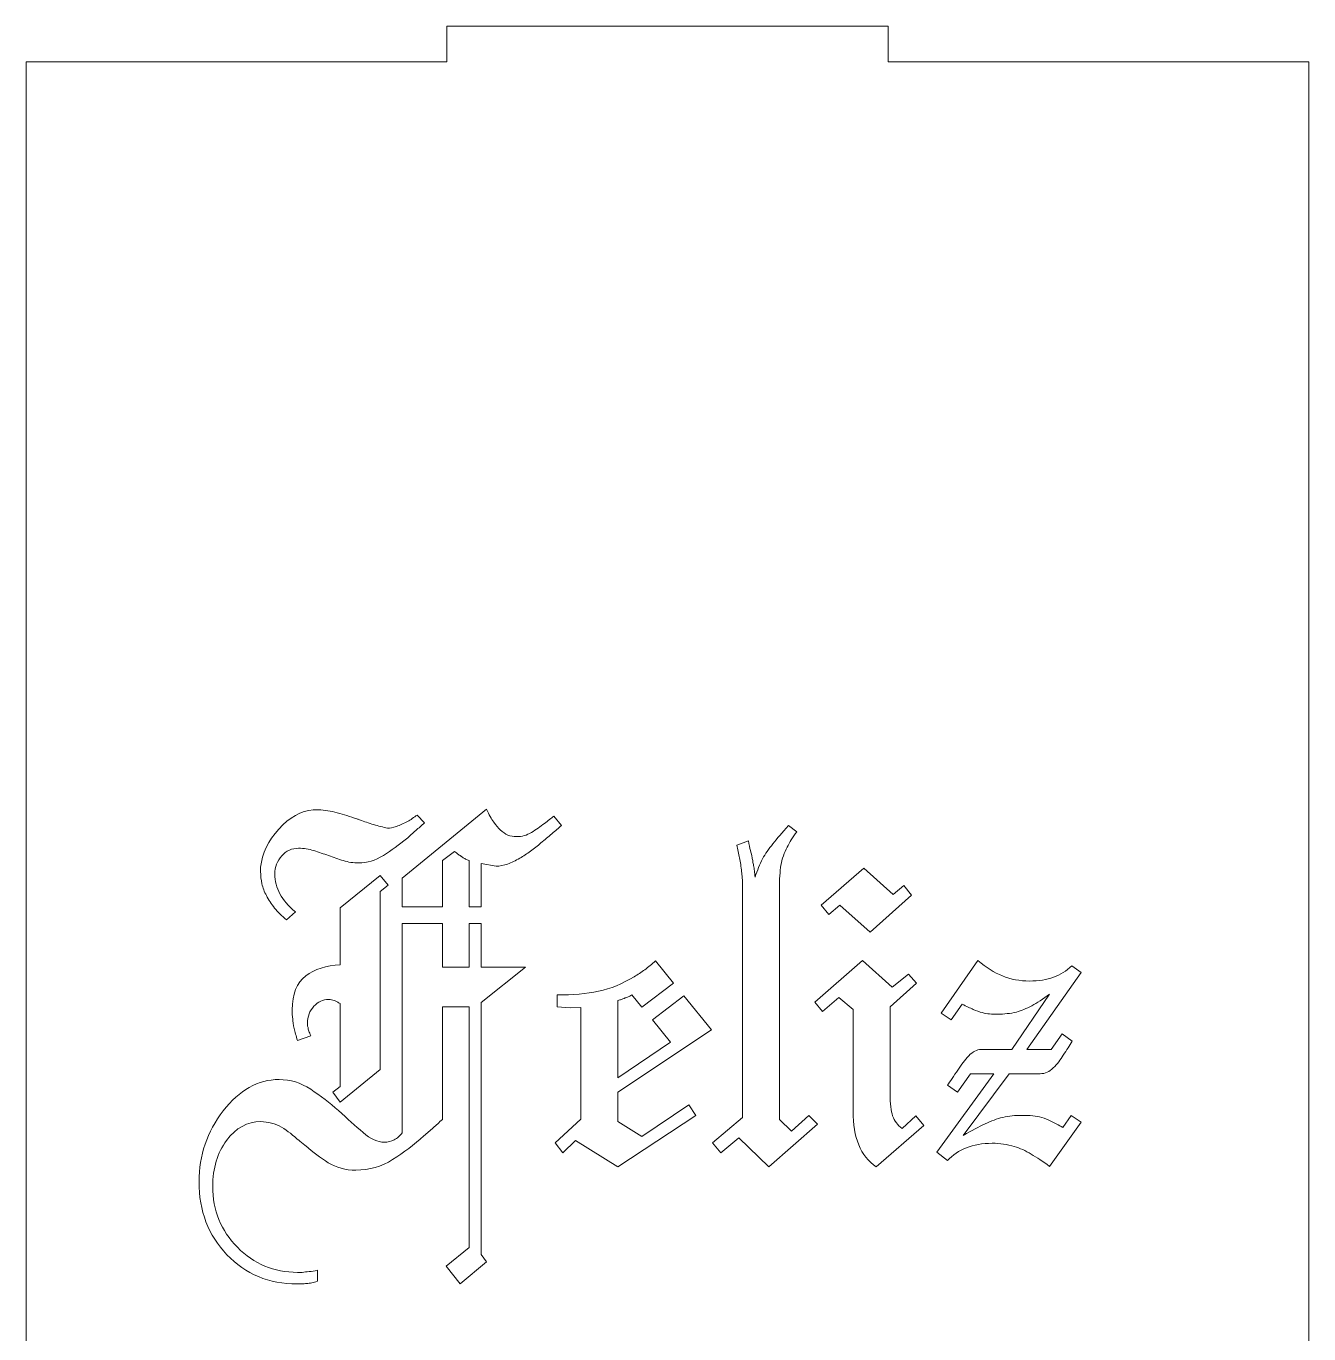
# Model space of a CAD drawing. Header units: millimetres. Extents: x -1983 to 1983, y -412 to 412.
# Drawn here: x 1757.1 to 1865.1, y 93.6 to 203.6 of the extents above; entities that cross this region are included whole.
import ezdxf

# ---------------------------------------------------------------- set-up
doc = ezdxf.new("R2010")
doc.units = ezdxf.units.MM
doc.header["$MEASUREMENT"] = 0
doc.layers.add('Camada 1', color=7, linetype='Continuous')

msp = doc.modelspace()

# ---------------------------------------------------------------- linework, layer by layer
at = {"layer": 'Camada 1', "color": 250, "lineweight": 9}
for points, knots in [([(1757.1238, 200.589), (1757.1238, 200.589), (1757.1238, -13.4106), (1757.1238, -13.4106), (1757.1238, -13.4106), (1757.1238, -13.4106), (1792.5166, -13.4106), (1792.5166, -13.4106), (1792.5166, -13.4106), (1792.5166, -13.4106), (1792.5166, -16.4106), (1792.5166, -16.4106), (1792.5166, -16.4106), (1792.5166, -16.4106), (1829.6594, -16.4106), (1829.6594, -16.4106), (1829.6594, -16.4106), (1829.6594, -16.4106), (1829.6594, -13.4106), (1829.6594, -13.4106), (1829.6594, -13.4106), (1829.6594, -13.4106), (1865.0522, -13.4106), (1865.0522, -13.4106), (1865.0522, -13.4106), (1865.0522, -13.4106), (1865.0522, 200.589), (1865.0522, 200.589), (1865.0522, 200.589), (1865.0522, 200.589), (1829.6594, 200.589), (1829.6594, 200.589), (1829.6594, 200.589), (1829.6594, 200.589), (1829.6594, 203.589), (1829.6594, 203.589), (1829.6594, 203.589), (1829.6594, 203.589), (1792.5166, 203.589), (1792.5166, 203.589), (1792.5166, 203.589), (1792.5166, 203.589), (1792.5166, 200.589), (1792.5166, 200.589), (1792.5166, 200.589), (1792.5166, 200.589), (1757.1238, 200.589), (1757.1238, 200.589)], [0, 0, 0, 0, 0.07692308, 0.07692308, 0.07692308, 0.07692308, 0.15384615, 0.15384615, 0.15384615, 0.15384615, 0.23076923, 0.23076923, 0.23076923, 0.23076923, 0.30769231, 0.30769231, 0.30769231, 0.30769231, 0.38461538, 0.38461538, 0.38461538, 0.38461538, 0.46153846, 0.46153846, 0.46153846, 0.46153846, 0.53846154, 0.53846154, 0.53846154, 0.53846154, 0.61538462, 0.61538462, 0.61538462, 0.61538462, 0.69230769, 0.69230769, 0.69230769, 0.69230769, 0.76923077, 0.76923077, 0.76923077, 0.76923077, 0.84615385, 0.84615385, 0.84615385, 0.84615385, 1, 1, 1, 1]), ([(1779.0256, 128.41), (1778.6415, 128.7349), (1778.3092, 129.0674), (1778.0284, 129.4072), (1778.0284, 129.4072), (1777.7478, 129.7467), (1777.5188, 130.094), (1777.3416, 130.4485), (1777.3416, 130.4485), (1777.1643, 130.7736), (1777.0388, 131.106), (1776.965, 131.4458), (1776.965, 131.4458), (1776.8911, 131.7853), (1776.8541, 132.1324), (1776.8541, 132.487), (1776.8541, 132.487), (1776.8541, 132.5462), (1776.8541, 132.6052), (1776.8541, 132.6642), (1776.8541, 132.6642), (1776.8541, 132.7234), (1776.8541, 132.7824), (1776.8541, 132.8415), (1776.8541, 132.8415), (1776.9724, 133.9938), (1777.4819, 135.0647), (1778.3831, 136.0544), (1778.3831, 136.0544), (1779.2842, 137.0441), (1780.2516, 137.5833), (1781.2856, 137.672), (1781.2856, 137.672), (1781.3448, 137.672), (1781.3964, 137.672), (1781.4408, 137.672), (1781.4408, 137.672), (1781.485, 137.672), (1781.522, 137.672), (1781.5515, 137.672), (1781.5515, 137.672), (1782.0538, 137.672), (1782.5708, 137.6055), (1783.1025, 137.4726), (1783.1025, 137.4726), (1783.6344, 137.3397), (1784.1809, 137.1696), (1784.7423, 136.9629), (1784.7423, 136.9629), (1784.8013, 136.9629), (1784.8679, 136.9481), (1784.9416, 136.9187), (1784.9416, 136.9187), (1785.0156, 136.8891), (1785.0968, 136.8594), (1785.1853, 136.8301), (1785.1853, 136.8301), (1785.5695, 136.6822), (1785.961, 136.5493), (1786.3598, 136.431), (1786.3598, 136.431), (1786.7586, 136.313), (1787.1501, 136.2095), (1787.5343, 136.1209), (1787.5343, 136.1209), (1787.7409, 136.1209), (1787.992, 136.1726), (1788.2875, 136.276), (1788.2875, 136.276), (1788.583, 136.3795), (1788.8931, 136.5196), (1789.2182, 136.6969), (1789.2182, 136.6969), (1789.3363, 136.7561), (1789.4692, 136.8373), (1789.6171, 136.9409), (1789.6171, 136.9409), (1789.7646, 137.0441), (1789.8976, 137.1402), (1790.0158, 137.2288), (1790.0158, 137.2288), (1790.0158, 137.2288), (1790.6362, 136.564), (1790.6362, 136.564), (1790.6362, 136.564), (1790.3999, 136.3573), (1790.1563, 136.143), (1789.9051, 135.9215), (1789.9051, 135.9215), (1789.6539, 135.6999), (1789.3955, 135.4709), (1789.1297, 135.2347), (1789.1297, 135.2347), (1788.5091, 134.7323), (1787.8592, 134.2671), (1787.1795, 133.8386), (1787.1795, 133.8386), (1786.5002, 133.4103), (1785.8059, 133.1962), (1785.0968, 133.1962), (1785.0968, 133.1962), (1784.6536, 133.1962), (1784.2252, 133.2626), (1783.8117, 133.3956), (1783.8117, 133.3956), (1783.398, 133.5285), (1782.9845, 133.6686), (1782.5708, 133.8166), (1782.5708, 133.8166), (1782.1572, 133.9641), (1781.7436, 134.1046), (1781.33, 134.2375), (1781.33, 134.2375), (1780.9164, 134.3704), (1780.4881, 134.4369), (1780.045, 134.4369), (1780.045, 134.4369), (1779.4836, 134.4369), (1779.0109, 134.2228), (1778.6267, 133.7943), (1778.6267, 133.7943), (1778.2427, 133.366), (1778.0508, 132.8564), (1778.0508, 132.2654), (1778.0508, 132.2654), (1778.0508, 131.6744), (1778.191, 131.1207), (1778.4718, 130.6035), (1778.4718, 130.6035), (1778.7522, 130.0865), (1779.1882, 129.577), (1779.7789, 129.0747), (1779.7789, 129.0747), (1779.7789, 129.0747), (1779.0256, 128.41), (1779.0256, 128.41)], [0, 0, 0, 0, 0.02857143, 0.02857143, 0.02857143, 0.02857143, 0.05714286, 0.05714286, 0.05714286, 0.05714286, 0.08571429, 0.08571429, 0.08571429, 0.08571429, 0.11428571, 0.11428571, 0.11428571, 0.11428571, 0.14285714, 0.14285714, 0.14285714, 0.14285714, 0.17142857, 0.17142857, 0.17142857, 0.17142857, 0.2, 0.2, 0.2, 0.2, 0.22857143, 0.22857143, 0.22857143, 0.22857143, 0.25714286, 0.25714286, 0.25714286, 0.25714286, 0.28571429, 0.28571429, 0.28571429, 0.28571429, 0.31428571, 0.31428571, 0.31428571, 0.31428571, 0.34285714, 0.34285714, 0.34285714, 0.34285714, 0.37142857, 0.37142857, 0.37142857, 0.37142857, 0.4, 0.4, 0.4, 0.4, 0.42857143, 0.42857143, 0.42857143, 0.42857143, 0.45714286, 0.45714286, 0.45714286, 0.45714286, 0.48571429, 0.48571429, 0.48571429, 0.48571429, 0.51428571, 0.51428571, 0.51428571, 0.51428571, 0.54285714, 0.54285714, 0.54285714, 0.54285714, 0.57142857, 0.57142857, 0.57142857, 0.57142857, 0.6, 0.6, 0.6, 0.6, 0.62857143, 0.62857143, 0.62857143, 0.62857143, 0.65714286, 0.65714286, 0.65714286, 0.65714286, 0.68571429, 0.68571429, 0.68571429, 0.68571429, 0.71428571, 0.71428571, 0.71428571, 0.71428571, 0.74285714, 0.74285714, 0.74285714, 0.74285714, 0.77142857, 0.77142857, 0.77142857, 0.77142857, 0.8, 0.8, 0.8, 0.8, 0.82857143, 0.82857143, 0.82857143, 0.82857143, 0.85714286, 0.85714286, 0.85714286, 0.85714286, 0.88571429, 0.88571429, 0.88571429, 0.88571429, 0.91428571, 0.91428571, 0.91428571, 0.91428571, 0.94285714, 0.94285714, 0.94285714, 0.94285714, 1, 1, 1, 1]), ([(1788.7749, 129.5092), (1788.7749, 129.5092), (1788.7749, 131.911), (1788.7749, 131.911), (1788.7749, 131.911), (1788.7749, 131.911), (1795.8655, 137.7163), (1795.8655, 137.7163), (1795.8655, 137.7163), (1796.0723, 137.2732), (1796.2717, 136.9112), (1796.4637, 136.6305), (1796.4637, 136.6305), (1796.6558, 136.3499), (1796.8405, 136.1355), (1797.0178, 135.9879), (1797.0178, 135.9879), (1797.2246, 135.781), (1797.4387, 135.6334), (1797.6602, 135.5448), (1797.6602, 135.5448), (1797.8818, 135.4562), (1798.1255, 135.412), (1798.3916, 135.412), (1798.3916, 135.412), (1798.8347, 135.412), (1799.2481, 135.5299), (1799.6323, 135.7664), (1799.6323, 135.7664), (1800.0163, 136.0027), (1800.3858, 136.2537), (1800.7402, 136.5196), (1800.7402, 136.5196), (1800.8878, 136.6379), (1801.0283, 136.7487), (1801.1612, 136.8522), (1801.1612, 136.8522), (1801.2942, 136.9554), (1801.4195, 137.0516), (1801.5377, 137.1402), (1801.5377, 137.1402), (1801.5377, 137.1402), (1802.1584, 136.3424), (1802.1584, 136.3424), (1802.1584, 136.3424), (1801.922, 136.1355), (1801.6561, 135.9067), (1801.3605, 135.6557), (1801.3605, 135.6557), (1801.0651, 135.4045), (1800.7549, 135.1461), (1800.4301, 134.88), (1800.4301, 134.88), (1800.164, 134.6437), (1799.876, 134.4147), (1799.5658, 134.1931), (1799.5658, 134.1931), (1799.2556, 133.9716), (1798.9527, 133.7722), (1798.6574, 133.5949), (1798.6574, 133.5949), (1798.3027, 133.3881), (1797.9632, 133.2256), (1797.6381, 133.1075), (1797.6381, 133.1075), (1797.3132, 132.9893), (1796.9882, 132.9301), (1796.6633, 132.9301), (1796.6633, 132.9301), (1796.6633, 132.9301), (1795.4224, 133.1519), (1795.4224, 133.1519), (1795.4224, 133.1519), (1795.4224, 133.1519), (1795.4224, 129.5092), (1795.4224, 129.5092), (1795.4224, 129.5092), (1795.4224, 129.5092), (1794.403, 129.5092), (1794.403, 129.5092), (1794.403, 129.5092), (1794.403, 129.5092), (1794.403, 133.4177), (1794.403, 133.4177), (1794.403, 133.4177), (1794.285, 133.4471), (1794.1814, 133.4842), (1794.0929, 133.5285), (1794.0929, 133.5285), (1794.0042, 133.5728), (1793.9156, 133.6244), (1793.827, 133.6836), (1793.827, 133.6836), (1793.7973, 133.7131), (1793.7752, 133.7354), (1793.7605, 133.7501), (1793.7605, 133.7501), (1793.7459, 133.7648), (1793.7236, 133.7722), (1793.6941, 133.7722), (1793.6941, 133.7722), (1793.6054, 133.8313), (1793.5242, 133.8904), (1793.4503, 133.9494), (1793.4503, 133.9494), (1793.3764, 134.0085), (1793.2803, 134.0824), (1793.1623, 134.1711), (1793.1623, 134.1711), (1793.1623, 134.1711), (1792.1429, 133.4177), (1792.1429, 133.4177), (1792.1429, 133.4177), (1792.1429, 133.4177), (1792.1429, 129.5092), (1792.1429, 129.5092), (1792.1429, 129.5092), (1792.1429, 129.5092), (1788.7749, 129.5092), (1788.7749, 129.5092)], [0, 0, 0, 0, 0.03225806, 0.03225806, 0.03225806, 0.03225806, 0.06451613, 0.06451613, 0.06451613, 0.06451613, 0.09677419, 0.09677419, 0.09677419, 0.09677419, 0.12903226, 0.12903226, 0.12903226, 0.12903226, 0.16129032, 0.16129032, 0.16129032, 0.16129032, 0.19354839, 0.19354839, 0.19354839, 0.19354839, 0.22580645, 0.22580645, 0.22580645, 0.22580645, 0.25806452, 0.25806452, 0.25806452, 0.25806452, 0.29032258, 0.29032258, 0.29032258, 0.29032258, 0.32258065, 0.32258065, 0.32258065, 0.32258065, 0.35483871, 0.35483871, 0.35483871, 0.35483871, 0.38709677, 0.38709677, 0.38709677, 0.38709677, 0.41935484, 0.41935484, 0.41935484, 0.41935484, 0.4516129, 0.4516129, 0.4516129, 0.4516129, 0.48387097, 0.48387097, 0.48387097, 0.48387097, 0.51612903, 0.51612903, 0.51612903, 0.51612903, 0.5483871, 0.5483871, 0.5483871, 0.5483871, 0.58064516, 0.58064516, 0.58064516, 0.58064516, 0.61290323, 0.61290323, 0.61290323, 0.61290323, 0.64516129, 0.64516129, 0.64516129, 0.64516129, 0.67741935, 0.67741935, 0.67741935, 0.67741935, 0.70967742, 0.70967742, 0.70967742, 0.70967742, 0.74193548, 0.74193548, 0.74193548, 0.74193548, 0.77419355, 0.77419355, 0.77419355, 0.77419355, 0.80645161, 0.80645161, 0.80645161, 0.80645161, 0.83870968, 0.83870968, 0.83870968, 0.83870968, 0.87096774, 0.87096774, 0.87096774, 0.87096774, 0.90322581, 0.90322581, 0.90322581, 0.90322581, 0.93548387, 0.93548387, 0.93548387, 0.93548387, 1, 1, 1, 1]), ([(1815.5859, 108.8225), (1815.5859, 108.8225), (1814.8767, 109.6647), (1814.8767, 109.6647), (1814.8767, 109.6647), (1814.8767, 109.6647), (1817.4029, 111.7918), (1817.4029, 111.7918), (1817.4029, 111.7918), (1817.4029, 111.7918), (1817.4029, 131.4235), (1817.4029, 131.4235), (1817.4029, 131.4235), (1817.4029, 131.5712), (1817.3954, 131.7409), (1817.3807, 131.9331), (1817.3807, 131.9331), (1817.3659, 132.125), (1817.3436, 132.3097), (1817.3142, 132.487), (1817.3142, 132.487), (1817.2847, 132.8711), (1817.2328, 133.2477), (1817.1591, 133.6171), (1817.1591, 133.6171), (1817.0852, 133.9863), (1817.0038, 134.3483), (1816.9152, 134.7028), (1816.9152, 134.7028), (1816.9152, 134.7028), (1817.8903, 135.0575), (1817.8903, 135.0575), (1817.8903, 135.0575), (1817.9493, 134.7323), (1818.0086, 134.4665), (1818.0676, 134.2596), (1818.0676, 134.2596), (1818.1265, 134.0527), (1818.1708, 133.8461), (1818.2004, 133.6393), (1818.2004, 133.6393), (1818.23, 133.5507), (1818.2523, 133.4471), (1818.2669, 133.3291), (1818.2669, 133.3291), (1818.2816, 133.2109), (1818.3037, 133.0926), (1818.3334, 132.9744), (1818.3334, 132.9744), (1818.363, 132.8268), (1818.3851, 132.6792), (1818.3998, 132.5313), (1818.3998, 132.5313), (1818.4147, 132.3836), (1818.4369, 132.2064), (1818.4663, 131.9996), (1818.4663, 131.9996), (1818.5549, 132.2951), (1818.651, 132.5684), (1818.7543, 132.8193), (1818.7543, 132.8193), (1818.8579, 133.0704), (1818.9686, 133.3142), (1819.0868, 133.5507), (1819.0868, 133.5507), (1819.3231, 133.9641), (1819.6112, 134.3853), (1819.9509, 134.8135), (1819.9509, 134.8135), (1820.2907, 135.2419), (1820.7264, 135.7518), (1821.2583, 136.3424), (1821.2583, 136.3424), (1821.2583, 136.3424), (1821.9673, 135.8107), (1821.9673, 135.8107), (1821.9673, 135.8107), (1821.7901, 135.5745), (1821.6349, 135.3527), (1821.502, 135.1461), (1821.502, 135.1461), (1821.3691, 134.9392), (1821.2583, 134.7323), (1821.1697, 134.5255), (1821.1697, 134.5255), (1820.9038, 134.0527), (1820.7264, 133.5507), (1820.6377, 133.0187), (1820.6377, 133.0187), (1820.5491, 132.487), (1820.5047, 131.8224), (1820.5047, 131.0245), (1820.5047, 131.0245), (1820.5047, 131.0245), (1820.5047, 111.6146), (1820.5047, 111.6146), (1820.5047, 111.6146), (1820.5047, 111.6146), (1821.5242, 110.6395), (1821.5242, 110.6395), (1821.5242, 110.6395), (1821.5242, 110.6395), (1822.9866, 111.969), (1822.9866, 111.969), (1822.9866, 111.969), (1822.9866, 111.969), (1823.6956, 111.2157), (1823.6956, 111.2157), (1823.6956, 111.2157), (1823.6956, 111.2157), (1819.6185, 107.6261), (1819.6185, 107.6261), (1819.6185, 107.6261), (1819.6185, 107.6261), (1817.0925, 110.0634), (1817.0925, 110.0634), (1817.0925, 110.0634), (1817.0925, 110.0634), (1815.5859, 108.8225), (1815.5859, 108.8225)], [0, 0, 0, 0, 0.03225806, 0.03225806, 0.03225806, 0.03225806, 0.06451613, 0.06451613, 0.06451613, 0.06451613, 0.09677419, 0.09677419, 0.09677419, 0.09677419, 0.12903226, 0.12903226, 0.12903226, 0.12903226, 0.16129032, 0.16129032, 0.16129032, 0.16129032, 0.19354839, 0.19354839, 0.19354839, 0.19354839, 0.22580645, 0.22580645, 0.22580645, 0.22580645, 0.25806452, 0.25806452, 0.25806452, 0.25806452, 0.29032258, 0.29032258, 0.29032258, 0.29032258, 0.32258065, 0.32258065, 0.32258065, 0.32258065, 0.35483871, 0.35483871, 0.35483871, 0.35483871, 0.38709677, 0.38709677, 0.38709677, 0.38709677, 0.41935484, 0.41935484, 0.41935484, 0.41935484, 0.4516129, 0.4516129, 0.4516129, 0.4516129, 0.48387097, 0.48387097, 0.48387097, 0.48387097, 0.51612903, 0.51612903, 0.51612903, 0.51612903, 0.5483871, 0.5483871, 0.5483871, 0.5483871, 0.58064516, 0.58064516, 0.58064516, 0.58064516, 0.61290323, 0.61290323, 0.61290323, 0.61290323, 0.64516129, 0.64516129, 0.64516129, 0.64516129, 0.67741935, 0.67741935, 0.67741935, 0.67741935, 0.70967742, 0.70967742, 0.70967742, 0.70967742, 0.74193548, 0.74193548, 0.74193548, 0.74193548, 0.77419355, 0.77419355, 0.77419355, 0.77419355, 0.80645161, 0.80645161, 0.80645161, 0.80645161, 0.83870968, 0.83870968, 0.83870968, 0.83870968, 0.87096774, 0.87096774, 0.87096774, 0.87096774, 0.90322581, 0.90322581, 0.90322581, 0.90322581, 0.93548387, 0.93548387, 0.93548387, 0.93548387, 1, 1, 1, 1]), ([(1782.9252, 113.9189), (1782.9252, 113.9189), (1783.5457, 114.4063), (1783.5457, 114.4063), (1783.5457, 114.4063), (1783.5457, 114.4063), (1783.5457, 121.3639), (1783.5457, 121.3639), (1783.5457, 121.3639), (1783.457, 121.423), (1783.3759, 121.4746), (1783.302, 121.519), (1783.302, 121.519), (1783.2283, 121.5633), (1783.1469, 121.6003), (1783.0582, 121.6298), (1783.0582, 121.6298), (1782.9697, 121.6593), (1782.8885, 121.6815), (1782.8145, 121.6963), (1782.8145, 121.6963), (1782.7406, 121.7111), (1782.6594, 121.7183), (1782.5708, 121.7183), (1782.5708, 121.7183), (1782.0981, 121.7183), (1781.6844, 121.5264), (1781.33, 121.1423), (1781.33, 121.1423), (1780.9755, 120.7582), (1780.7982, 120.2855), (1780.7982, 119.7241), (1780.7982, 119.7241), (1780.7982, 119.6651), (1780.7982, 119.6062), (1780.7982, 119.5469), (1780.7982, 119.5469), (1780.7982, 119.4879), (1780.8128, 119.4287), (1780.8426, 119.3697), (1780.8426, 119.3697), (1780.8426, 119.2811), (1780.8646, 119.1777), (1780.909, 119.0595), (1780.909, 119.0595), (1780.9533, 118.9412), (1781.0051, 118.8084), (1781.064, 118.6607), (1781.064, 118.6607), (1781.064, 118.6607), (1779.9564, 118.2618), (1779.9564, 118.2618), (1779.9564, 118.2618), (1779.8381, 118.6458), (1779.7419, 118.9857), (1779.6681, 119.2811), (1779.6681, 119.2811), (1779.5944, 119.5764), (1779.5573, 119.8571), (1779.5573, 120.1229), (1779.5573, 120.1229), (1779.528, 120.2412), (1779.513, 120.3594), (1779.513, 120.4777), (1779.513, 120.4777), (1779.513, 120.5956), (1779.513, 120.7138), (1779.513, 120.8322), (1779.513, 120.8322), (1779.513, 122.1617), (1779.8899, 123.1143), (1780.6431, 123.6904), (1780.6431, 123.6904), (1781.3964, 124.2667), (1782.364, 124.5842), (1783.5457, 124.6432), (1783.5457, 124.6432), (1783.5457, 124.6432), (1783.5457, 129.4294), (1783.5457, 129.4294), (1783.5457, 129.4294), (1783.5457, 129.4294), (1786.9137, 132.1324), (1786.9137, 132.1324), (1786.9137, 132.1324), (1786.9137, 132.1324), (1787.5785, 131.3349), (1787.5785, 131.3349), (1787.5785, 131.3349), (1787.5785, 131.3349), (1786.9137, 130.8029), (1786.9137, 130.8029), (1786.9137, 130.8029), (1786.9137, 130.8029), (1786.9137, 115.8244), (1786.9137, 115.8244), (1786.9137, 115.8244), (1786.9137, 115.8244), (1783.5457, 113.077), (1783.5457, 113.077), (1783.5457, 113.077), (1783.5457, 113.077), (1782.9252, 113.9189), (1782.9252, 113.9189)], [0, 0, 0, 0, 0.03703704, 0.03703704, 0.03703704, 0.03703704, 0.07407407, 0.07407407, 0.07407407, 0.07407407, 0.11111111, 0.11111111, 0.11111111, 0.11111111, 0.14814815, 0.14814815, 0.14814815, 0.14814815, 0.18518519, 0.18518519, 0.18518519, 0.18518519, 0.22222222, 0.22222222, 0.22222222, 0.22222222, 0.25925926, 0.25925926, 0.25925926, 0.25925926, 0.2962963, 0.2962963, 0.2962963, 0.2962963, 0.33333333, 0.33333333, 0.33333333, 0.33333333, 0.37037037, 0.37037037, 0.37037037, 0.37037037, 0.40740741, 0.40740741, 0.40740741, 0.40740741, 0.44444444, 0.44444444, 0.44444444, 0.44444444, 0.48148148, 0.48148148, 0.48148148, 0.48148148, 0.51851852, 0.51851852, 0.51851852, 0.51851852, 0.55555556, 0.55555556, 0.55555556, 0.55555556, 0.59259259, 0.59259259, 0.59259259, 0.59259259, 0.62962963, 0.62962963, 0.62962963, 0.62962963, 0.66666667, 0.66666667, 0.66666667, 0.66666667, 0.7037037, 0.7037037, 0.7037037, 0.7037037, 0.74074074, 0.74074074, 0.74074074, 0.74074074, 0.77777778, 0.77777778, 0.77777778, 0.77777778, 0.81481481, 0.81481481, 0.81481481, 0.81481481, 0.85185185, 0.85185185, 0.85185185, 0.85185185, 0.88888889, 0.88888889, 0.88888889, 0.88888889, 0.92592593, 0.92592593, 0.92592593, 0.92592593, 1, 1, 1, 1]), ([(1828.127, 127.3907), (1828.127, 127.3907), (1825.6011, 129.6509), (1825.6011, 129.6509), (1825.6011, 129.6509), (1825.6011, 129.6509), (1824.6707, 128.8531), (1824.6707, 128.8531), (1824.6707, 128.8531), (1824.6707, 128.8531), (1824.0057, 129.6509), (1824.0057, 129.6509), (1824.0057, 129.6509), (1824.0057, 129.6509), (1827.5953, 132.7529), (1827.5953, 132.7529), (1827.5953, 132.7529), (1827.5953, 132.7529), (1830.0769, 130.537), (1830.0769, 130.537), (1830.0769, 130.537), (1830.0769, 130.537), (1830.9633, 131.2907), (1830.9633, 131.2907), (1830.9633, 131.2907), (1830.9633, 131.2907), (1831.628, 130.4928), (1831.628, 130.4928), (1831.628, 130.4928), (1831.628, 130.4928), (1828.127, 127.3907), (1828.127, 127.3907)], [0, 0, 0, 0, 0.11111111, 0.11111111, 0.11111111, 0.11111111, 0.22222222, 0.22222222, 0.22222222, 0.22222222, 0.33333333, 0.33333333, 0.33333333, 0.33333333, 0.44444444, 0.44444444, 0.44444444, 0.44444444, 0.55555556, 0.55555556, 0.55555556, 0.55555556, 0.66666667, 0.66666667, 0.66666667, 0.66666667, 0.77777778, 0.77777778, 0.77777778, 0.77777778, 1, 1, 1, 1]), ([(1781.6401, 98.0098), (1781.4629, 97.9505), (1781.3006, 97.9062), (1781.1527, 97.8765), (1781.1527, 97.8765), (1781.0051, 97.8472), (1780.8573, 97.8323), (1780.7096, 97.8323), (1780.7096, 97.8323), (1780.5914, 97.8029), (1780.4658, 97.7879), (1780.3329, 97.7879), (1780.3329, 97.7879), (1780.2, 97.7879), (1780.0597, 97.7879), (1779.912, 97.7879), (1779.912, 97.7879), (1777.5484, 97.7879), (1775.5839, 98.6079), (1774.0179, 100.2476), (1774.0179, 100.2476), (1772.4521, 101.8873), (1771.6692, 103.933), (1771.6692, 106.3852), (1771.6692, 106.3852), (1771.6692, 108.601), (1772.3488, 110.5879), (1773.7077, 112.3456), (1773.7077, 112.3456), (1775.0669, 114.1035), (1776.6326, 114.9825), (1778.4052, 114.9825), (1778.4052, 114.9825), (1779.3507, 114.9825), (1780.2369, 114.7092), (1781.064, 114.1625), (1781.064, 114.1625), (1781.8913, 113.6162), (1782.6742, 113.0178), (1783.4127, 112.3677), (1783.4127, 112.3677), (1784.1513, 111.6884), (1784.8383, 111.0754), (1785.4736, 110.5287), (1785.4736, 110.5287), (1786.1086, 109.9822), (1786.707, 109.7089), (1787.2685, 109.7089), (1787.2685, 109.7089), (1787.5636, 109.7089), (1787.8369, 109.7754), (1788.0881, 109.9083), (1788.0881, 109.9083), (1788.3393, 110.0413), (1788.5683, 110.2407), (1788.7749, 110.5066), (1788.7749, 110.5066), (1788.7749, 110.5066), (1788.7749, 128.1098), (1788.7749, 128.1098), (1788.7749, 128.1098), (1788.7749, 128.1098), (1792.1429, 128.1098), (1792.1429, 128.1098), (1792.1429, 128.1098), (1792.1429, 128.1098), (1792.1429, 124.4217), (1792.1429, 124.4217), (1792.1429, 124.4217), (1792.1429, 124.4217), (1794.403, 124.4217), (1794.403, 124.4217), (1794.403, 124.4217), (1794.403, 124.4217), (1794.403, 128.1098), (1794.403, 128.1098), (1794.403, 128.1098), (1794.403, 128.1098), (1795.4224, 128.1098), (1795.4224, 128.1098), (1795.4224, 128.1098), (1795.4224, 128.1098), (1795.4224, 124.4217), (1795.4224, 124.4217), (1795.4224, 124.4217), (1795.4224, 124.4217), (1799.1448, 124.4217), (1799.1448, 124.4217), (1799.1448, 124.4217), (1799.1448, 124.4217), (1795.4224, 121.4525), (1795.4224, 121.4525), (1795.4224, 121.4525), (1795.4224, 121.4525), (1795.4224, 100.2698), (1795.4224, 100.2698), (1795.4224, 100.2698), (1795.4224, 100.2698), (1795.8655, 99.6493), (1795.8655, 99.6493), (1795.8655, 99.6493), (1795.8655, 99.6493), (1793.6497, 97.7879), (1793.6497, 97.7879), (1793.6497, 97.7879), (1793.6497, 97.7879), (1792.4532, 99.2948), (1792.4532, 99.2948), (1792.4532, 99.2948), (1792.4532, 99.2948), (1794.403, 100.8458), (1794.403, 100.8458), (1794.403, 100.8458), (1794.403, 100.8458), (1794.403, 121.0981), (1794.403, 121.0981), (1794.403, 121.0981), (1794.403, 121.0981), (1792.1429, 121.0981), (1792.1429, 121.0981), (1792.1429, 121.0981), (1792.1429, 121.0981), (1792.1429, 111.6146), (1792.1429, 111.6146), (1792.1429, 111.6146), (1791.877, 111.378), (1791.6187, 111.1492), (1791.3675, 110.9274), (1791.3675, 110.9274), (1791.1164, 110.706), (1790.8578, 110.4772), (1790.5919, 110.2407), (1790.5919, 110.2407), (1789.7646, 109.5022), (1788.8856, 108.8375), (1787.9552, 108.2465), (1787.9552, 108.2465), (1787.0245, 107.6556), (1785.9978, 107.3603), (1784.8752, 107.3603), (1784.8752, 107.3603), (1783.9889, 107.3603), (1783.2134, 107.5669), (1782.5487, 107.9806), (1782.5487, 107.9806), (1781.884, 108.3941), (1781.2562, 108.8668), (1780.6653, 109.3988), (1780.6653, 109.3988), (1780.5767, 109.4577), (1780.4881, 109.5242), (1780.3994, 109.5982), (1780.3994, 109.5982), (1780.3109, 109.6719), (1780.2073, 109.7533), (1780.0892, 109.8419), (1780.0892, 109.8419), (1779.6166, 110.285), (1779.1217, 110.6616), (1778.6047, 110.972), (1778.6047, 110.972), (1778.0876, 111.2822), (1777.5041, 111.4373), (1776.8541, 111.4373), (1776.8541, 111.4373), (1775.7315, 111.4373), (1774.7786, 110.9128), (1773.9957, 109.864), (1773.9957, 109.864), (1773.2128, 108.8153), (1772.8215, 107.5226), (1772.8215, 105.9865), (1772.8215, 105.9865), (1772.8215, 103.9773), (1773.5157, 102.2712), (1774.9043, 100.8679), (1774.9043, 100.8679), (1776.2928, 99.4647), (1777.9768, 98.763), (1779.9564, 98.763), (1779.9564, 98.763), (1780.0153, 98.763), (1780.0818, 98.763), (1780.1557, 98.763), (1780.1557, 98.763), (1780.2294, 98.763), (1780.2959, 98.763), (1780.3551, 98.763), (1780.3551, 98.763), (1780.5323, 98.7926), (1780.7243, 98.8148), (1780.9311, 98.8295), (1780.9311, 98.8295), (1781.138, 98.8442), (1781.3743, 98.8813), (1781.6401, 98.9403), (1781.6401, 98.9403), (1781.6401, 98.9403), (1781.6401, 98.0098), (1781.6401, 98.0098)], [0, 0, 0, 0, 0.01960784, 0.01960784, 0.01960784, 0.01960784, 0.03921569, 0.03921569, 0.03921569, 0.03921569, 0.05882353, 0.05882353, 0.05882353, 0.05882353, 0.07843137, 0.07843137, 0.07843137, 0.07843137, 0.09803922, 0.09803922, 0.09803922, 0.09803922, 0.11764706, 0.11764706, 0.11764706, 0.11764706, 0.1372549, 0.1372549, 0.1372549, 0.1372549, 0.15686275, 0.15686275, 0.15686275, 0.15686275, 0.17647059, 0.17647059, 0.17647059, 0.17647059, 0.19607843, 0.19607843, 0.19607843, 0.19607843, 0.21568627, 0.21568627, 0.21568627, 0.21568627, 0.23529412, 0.23529412, 0.23529412, 0.23529412, 0.25490196, 0.25490196, 0.25490196, 0.25490196, 0.2745098, 0.2745098, 0.2745098, 0.2745098, 0.29411765, 0.29411765, 0.29411765, 0.29411765, 0.31372549, 0.31372549, 0.31372549, 0.31372549, 0.33333333, 0.33333333, 0.33333333, 0.33333333, 0.35294118, 0.35294118, 0.35294118, 0.35294118, 0.37254902, 0.37254902, 0.37254902, 0.37254902, 0.39215686, 0.39215686, 0.39215686, 0.39215686, 0.41176471, 0.41176471, 0.41176471, 0.41176471, 0.43137255, 0.43137255, 0.43137255, 0.43137255, 0.45098039, 0.45098039, 0.45098039, 0.45098039, 0.47058824, 0.47058824, 0.47058824, 0.47058824, 0.49019608, 0.49019608, 0.49019608, 0.49019608, 0.50980392, 0.50980392, 0.50980392, 0.50980392, 0.52941176, 0.52941176, 0.52941176, 0.52941176, 0.54901961, 0.54901961, 0.54901961, 0.54901961, 0.56862745, 0.56862745, 0.56862745, 0.56862745, 0.58823529, 0.58823529, 0.58823529, 0.58823529, 0.60784314, 0.60784314, 0.60784314, 0.60784314, 0.62745098, 0.62745098, 0.62745098, 0.62745098, 0.64705882, 0.64705882, 0.64705882, 0.64705882, 0.66666667, 0.66666667, 0.66666667, 0.66666667, 0.68627451, 0.68627451, 0.68627451, 0.68627451, 0.70588235, 0.70588235, 0.70588235, 0.70588235, 0.7254902, 0.7254902, 0.7254902, 0.7254902, 0.74509804, 0.74509804, 0.74509804, 0.74509804, 0.76470588, 0.76470588, 0.76470588, 0.76470588, 0.78431373, 0.78431373, 0.78431373, 0.78431373, 0.80392157, 0.80392157, 0.80392157, 0.80392157, 0.82352941, 0.82352941, 0.82352941, 0.82352941, 0.84313725, 0.84313725, 0.84313725, 0.84313725, 0.8627451, 0.8627451, 0.8627451, 0.8627451, 0.88235294, 0.88235294, 0.88235294, 0.88235294, 0.90196078, 0.90196078, 0.90196078, 0.90196078, 0.92156863, 0.92156863, 0.92156863, 0.92156863, 0.94117647, 0.94117647, 0.94117647, 0.94117647, 0.96078431, 0.96078431, 0.96078431, 0.96078431, 1, 1, 1, 1]), ([(1802.2913, 108.8225), (1802.2913, 108.8225), (1801.6267, 109.6647), (1801.6267, 109.6647), (1801.6267, 109.6647), (1801.6267, 109.6647), (1803.7981, 111.6588), (1803.7981, 111.6588), (1803.7981, 111.6588), (1803.7981, 111.6588), (1803.7981, 121.0536), (1803.7981, 121.0536), (1803.7981, 121.0536), (1803.7981, 121.0536), (1802.9117, 121.0094), (1802.9117, 121.0094), (1802.9117, 121.0094), (1802.9117, 121.0094), (1801.8039, 121.0981), (1801.8039, 121.0981), (1801.8039, 121.0981), (1801.8039, 121.0981), (1801.8039, 122.1173), (1801.8039, 122.1173), (1801.8039, 122.1173), (1803.1039, 122.0878), (1804.2633, 122.1838), (1805.2828, 122.4054), (1805.2828, 122.4054), (1806.3018, 122.6269), (1807.299, 123.0332), (1808.2739, 123.624), (1808.2739, 123.624), (1808.5693, 123.8012), (1808.8721, 124.0008), (1809.1824, 124.2223), (1809.1824, 124.2223), (1809.4926, 124.4439), (1809.7953, 124.6876), (1810.0908, 124.9534), (1810.0908, 124.9534), (1810.0908, 124.9534), (1811.5924, 123.0978), (1811.5924, 123.0978), (1811.5924, 123.0978), (1811.5924, 123.0978), (1808.9369, 121.0814), (1808.9369, 121.0814), (1808.9369, 121.0814), (1808.9369, 121.0814), (1808.0966, 122.1173), (1808.0966, 122.1173), (1808.0966, 122.1173), (1807.9784, 122.0287), (1807.8751, 121.9695), (1807.7864, 121.9398), (1807.7864, 121.9398), (1807.6978, 121.9105), (1807.6239, 121.8809), (1807.5649, 121.8512), (1807.5649, 121.8512), (1807.5353, 121.8512), (1807.5131, 121.844), (1807.4984, 121.8291), (1807.4984, 121.8291), (1807.4835, 121.8144), (1807.4614, 121.807), (1807.4319, 121.807), (1807.4319, 121.807), (1807.3727, 121.7775), (1807.299, 121.748), (1807.2104, 121.7183), (1807.2104, 121.7183), (1807.1218, 121.689), (1807.0183, 121.6593), (1806.8999, 121.6298), (1806.8999, 121.6298), (1806.8999, 121.6298), (1806.8999, 115.1155), (1806.8999, 115.1155), (1806.8999, 115.1155), (1806.8999, 115.1155), (1811.3317, 118.1288), (1811.3317, 118.1288), (1811.3317, 118.1288), (1811.3317, 118.1288), (1809.8187, 119.9944), (1809.8187, 119.9944), (1809.8187, 119.9944), (1809.8187, 119.9944), (1812.4728, 122.0097), (1812.4728, 122.0097), (1812.4728, 122.0097), (1812.4728, 122.0097), (1814.7883, 119.1482), (1814.7883, 119.1482), (1814.7883, 119.1482), (1814.7883, 119.1482), (1806.8999, 113.9189), (1806.8999, 113.9189), (1806.8999, 113.9189), (1806.8999, 113.9189), (1806.8999, 111.4373), (1806.8999, 111.4373), (1806.8999, 111.4373), (1806.8999, 111.4373), (1808.9387, 110.1964), (1808.9387, 110.1964), (1808.9387, 110.1964), (1808.9387, 110.1964), (1812.8828, 112.8555), (1812.8828, 112.8555), (1812.8828, 112.8555), (1812.8828, 112.8555), (1813.4588, 111.969), (1813.4588, 111.969), (1813.4588, 111.969), (1813.4588, 111.969), (1806.8999, 107.6261), (1806.8999, 107.6261), (1806.8999, 107.6261), (1806.8999, 107.6261), (1803.3548, 109.8419), (1803.3548, 109.8419), (1803.3548, 109.8419), (1803.3548, 109.8419), (1802.2913, 108.8225), (1802.2913, 108.8225)], [0, 0, 0, 0, 0.03030303, 0.03030303, 0.03030303, 0.03030303, 0.06060606, 0.06060606, 0.06060606, 0.06060606, 0.09090909, 0.09090909, 0.09090909, 0.09090909, 0.12121212, 0.12121212, 0.12121212, 0.12121212, 0.15151515, 0.15151515, 0.15151515, 0.15151515, 0.18181818, 0.18181818, 0.18181818, 0.18181818, 0.21212121, 0.21212121, 0.21212121, 0.21212121, 0.24242424, 0.24242424, 0.24242424, 0.24242424, 0.27272727, 0.27272727, 0.27272727, 0.27272727, 0.3030303, 0.3030303, 0.3030303, 0.3030303, 0.33333333, 0.33333333, 0.33333333, 0.33333333, 0.36363636, 0.36363636, 0.36363636, 0.36363636, 0.39393939, 0.39393939, 0.39393939, 0.39393939, 0.42424242, 0.42424242, 0.42424242, 0.42424242, 0.45454545, 0.45454545, 0.45454545, 0.45454545, 0.48484848, 0.48484848, 0.48484848, 0.48484848, 0.51515152, 0.51515152, 0.51515152, 0.51515152, 0.54545455, 0.54545455, 0.54545455, 0.54545455, 0.57575758, 0.57575758, 0.57575758, 0.57575758, 0.60606061, 0.60606061, 0.60606061, 0.60606061, 0.63636364, 0.63636364, 0.63636364, 0.63636364, 0.66666667, 0.66666667, 0.66666667, 0.66666667, 0.6969697, 0.6969697, 0.6969697, 0.6969697, 0.72727273, 0.72727273, 0.72727273, 0.72727273, 0.75757576, 0.75757576, 0.75757576, 0.75757576, 0.78787879, 0.78787879, 0.78787879, 0.78787879, 0.81818182, 0.81818182, 0.81818182, 0.81818182, 0.84848485, 0.84848485, 0.84848485, 0.84848485, 0.87878788, 0.87878788, 0.87878788, 0.87878788, 0.90909091, 0.90909091, 0.90909091, 0.90909091, 0.93939394, 0.93939394, 0.93939394, 0.93939394, 1, 1, 1, 1]), ([(1828.659, 107.6261), (1827.9793, 108.0989), (1827.4846, 108.7192), (1827.1743, 109.4875), (1827.1743, 109.4875), (1826.8642, 110.2553), (1826.7091, 111.2008), (1826.7091, 112.3235), (1826.7091, 112.3235), (1826.7091, 112.3235), (1826.7091, 120.8764), (1826.7091, 120.8764), (1826.7091, 120.8764), (1826.7091, 120.8764), (1825.5124, 121.8956), (1825.5124, 121.8956), (1825.5124, 121.8956), (1825.5124, 121.8956), (1824.1387, 120.6992), (1824.1387, 120.6992), (1824.1387, 120.6992), (1824.1387, 120.6992), (1823.474, 121.4968), (1823.474, 121.4968), (1823.474, 121.4968), (1823.474, 121.4968), (1827.5067, 124.9977), (1827.5067, 124.9977), (1827.5067, 124.9977), (1827.5067, 124.9977), (1829.9882, 122.7377), (1829.9882, 122.7377), (1829.9882, 122.7377), (1829.9882, 122.7377), (1831.3621, 123.8454), (1831.3621, 123.8454), (1831.3621, 123.8454), (1831.3621, 123.8454), (1832.027, 123.0922), (1832.027, 123.0922), (1832.027, 123.0922), (1832.027, 123.0922), (1829.811, 121.0981), (1829.811, 121.0981), (1829.811, 121.0981), (1829.811, 121.0981), (1829.811, 113.7417), (1829.811, 113.7417), (1829.811, 113.7417), (1829.811, 112.9441), (1829.8849, 112.3384), (1830.0326, 111.9246), (1830.0326, 111.9246), (1830.1804, 111.511), (1830.4463, 111.1565), (1830.8304, 110.861), (1830.8304, 110.861), (1830.8304, 110.861), (1831.9825, 111.9246), (1831.9825, 111.9246), (1831.9825, 111.9246), (1831.9825, 111.9246), (1832.6474, 111.1271), (1832.6474, 111.1271), (1832.6474, 111.1271), (1832.6474, 111.1271), (1828.659, 107.6261), (1828.659, 107.6261)], [0, 0, 0, 0, 0.05555556, 0.05555556, 0.05555556, 0.05555556, 0.11111111, 0.11111111, 0.11111111, 0.11111111, 0.16666667, 0.16666667, 0.16666667, 0.16666667, 0.22222222, 0.22222222, 0.22222222, 0.22222222, 0.27777778, 0.27777778, 0.27777778, 0.27777778, 0.33333333, 0.33333333, 0.33333333, 0.33333333, 0.38888889, 0.38888889, 0.38888889, 0.38888889, 0.44444444, 0.44444444, 0.44444444, 0.44444444, 0.5, 0.5, 0.5, 0.5, 0.55555556, 0.55555556, 0.55555556, 0.55555556, 0.61111111, 0.61111111, 0.61111111, 0.61111111, 0.66666667, 0.66666667, 0.66666667, 0.66666667, 0.72222222, 0.72222222, 0.72222222, 0.72222222, 0.77777778, 0.77777778, 0.77777778, 0.77777778, 0.83333333, 0.83333333, 0.83333333, 0.83333333, 0.88888889, 0.88888889, 0.88888889, 0.88888889, 1, 1, 1, 1]), ([(1834.6415, 108.1578), (1834.6415, 108.1578), (1833.755, 108.8668), (1833.755, 108.8668), (1833.755, 108.8668), (1833.755, 108.8668), (1838.5413, 115.47), (1838.5413, 115.47), (1838.5413, 115.47), (1838.5413, 115.47), (1836.5913, 115.47), (1836.5913, 115.47), (1836.5913, 115.47), (1836.5913, 115.47), (1835.4834, 113.9189), (1835.4834, 113.9189), (1835.4834, 113.9189), (1835.4834, 113.9189), (1834.6415, 114.4949), (1834.6415, 114.4949), (1834.6415, 114.4949), (1834.7595, 114.6427), (1834.8927, 114.8347), (1835.0404, 115.0711), (1835.0404, 115.0711), (1835.188, 115.3074), (1835.3504, 115.5439), (1835.5276, 115.7801), (1835.5276, 115.7801), (1835.7935, 116.2232), (1836.0966, 116.6223), (1836.4363, 116.9768), (1836.4363, 116.9768), (1836.7761, 117.3312), (1837.1231, 117.5085), (1837.4776, 117.5085), (1837.4776, 117.5085), (1837.4776, 117.5085), (1840.0481, 117.5085), (1840.0481, 117.5085), (1840.0481, 117.5085), (1840.0481, 117.5085), (1843.2385, 122.1617), (1843.2385, 122.1617), (1843.2385, 122.1617), (1842.6772, 121.748), (1842.1751, 121.423), (1841.732, 121.1866), (1841.732, 121.1866), (1841.2887, 120.9504), (1840.8603, 120.7729), (1840.4468, 120.6549), (1840.4468, 120.6549), (1840.1809, 120.5956), (1839.9223, 120.5514), (1839.6712, 120.5219), (1839.6712, 120.5219), (1839.4202, 120.4924), (1839.147, 120.4777), (1838.8514, 120.4777), (1838.8514, 120.4777), (1838.6152, 120.4777), (1838.3934, 120.4849), (1838.1868, 120.4998), (1838.1868, 120.4998), (1837.9799, 120.5145), (1837.773, 120.5514), (1837.5663, 120.6106), (1837.5663, 120.6106), (1837.33, 120.6696), (1837.0788, 120.7582), (1836.8129, 120.8764), (1836.8129, 120.8764), (1836.5471, 120.9947), (1836.2368, 121.1423), (1835.8822, 121.3195), (1835.8822, 121.3195), (1835.8822, 121.3195), (1834.9517, 119.99), (1834.9517, 119.99), (1834.9517, 119.99), (1834.9517, 119.99), (1834.1095, 120.5663), (1834.1095, 120.5663), (1834.1095, 120.5663), (1834.1095, 120.5663), (1837.2118, 124.9977), (1837.2118, 124.9977), (1837.2118, 124.9977), (1837.8913, 124.4068), (1838.5781, 123.9711), (1839.2724, 123.6904), (1839.2724, 123.6904), (1839.9666, 123.4098), (1840.7274, 123.2695), (1841.5548, 123.2695), (1841.5548, 123.2695), (1842.3228, 123.2695), (1842.9949, 123.373), (1843.5712, 123.5796), (1843.5712, 123.5796), (1844.1472, 123.7864), (1844.6567, 124.1115), (1845.0998, 124.5546), (1845.0998, 124.5546), (1845.0998, 124.5546), (1845.8976, 123.9786), (1845.8976, 123.9786), (1845.8976, 123.9786), (1845.8976, 123.9786), (1841.3331, 117.5085), (1841.3331, 117.5085), (1841.3331, 117.5085), (1841.3331, 117.5085), (1843.3715, 117.5085), (1843.3715, 117.5085), (1843.3715, 117.5085), (1843.3715, 117.5085), (1844.3022, 118.838), (1844.3022, 118.838), (1844.3022, 118.838), (1844.3022, 118.838), (1845.1441, 118.2174), (1845.1441, 118.2174), (1845.1441, 118.2174), (1845.0261, 118.0402), (1844.9079, 117.8483), (1844.7897, 117.6488), (1844.7897, 117.6488), (1844.6716, 117.442), (1844.5384, 117.2426), (1844.3908, 117.0432), (1844.3908, 117.0432), (1844.1547, 116.6444), (1843.8738, 116.2824), (1843.549, 115.9573), (1843.549, 115.9573), (1843.2239, 115.6325), (1842.8548, 115.47), (1842.441, 115.47), (1842.441, 115.47), (1842.441, 115.47), (1839.8264, 115.47), (1839.8264, 115.47), (1839.8264, 115.47), (1839.8264, 115.47), (1835.9708, 110.285), (1835.9708, 110.285), (1835.9708, 110.285), (1836.68, 110.6912), (1837.293, 111.0089), (1837.8099, 111.2601), (1837.8099, 111.2601), (1838.3269, 111.5038), (1838.8218, 111.6811), (1839.2944, 111.7992), (1839.2944, 111.7992), (1839.5604, 111.8508), (1839.8264, 111.8951), (1840.0923, 111.9246), (1840.0923, 111.9246), (1840.3581, 111.9544), (1840.6388, 111.969), (1840.9343, 111.969), (1840.9343, 111.969), (1841.2594, 111.969), (1841.5548, 111.9544), (1841.8206, 111.9246), (1841.8206, 111.9246), (1842.0865, 111.8951), (1842.3377, 111.8508), (1842.574, 111.7918), (1842.574, 111.7918), (1842.8398, 111.7031), (1843.1132, 111.5924), (1843.3939, 111.4594), (1843.3939, 111.4594), (1843.6744, 111.3265), (1843.9921, 111.1565), (1844.3466, 110.9499), (1844.3466, 110.9499), (1844.3466, 110.9499), (1845.0556, 111.969), (1845.0556, 111.969), (1845.0556, 111.969), (1845.0556, 111.969), (1845.8976, 111.4076), (1845.8976, 111.4076), (1845.8976, 111.4076), (1845.8976, 111.4076), (1843.2385, 107.6705), (1843.2385, 107.6705), (1843.2385, 107.6705), (1842.6772, 108.084), (1842.1605, 108.4312), (1841.6877, 108.7118), (1841.6877, 108.7118), (1841.215, 108.9925), (1840.7423, 109.2066), (1840.2696, 109.3545), (1840.2696, 109.3545), (1839.9741, 109.4431), (1839.6712, 109.5095), (1839.361, 109.5539), (1839.361, 109.5539), (1839.0508, 109.5982), (1838.7332, 109.6203), (1838.4083, 109.6203), (1838.4083, 109.6203), (1837.5811, 109.6203), (1836.8573, 109.4947), (1836.2368, 109.2437), (1836.2368, 109.2437), (1835.6163, 108.9925), (1835.0846, 108.6306), (1834.6415, 108.1578)], [0, 0, 0, 0, 0.01818182, 0.01818182, 0.01818182, 0.01818182, 0.03636364, 0.03636364, 0.03636364, 0.03636364, 0.05454545, 0.05454545, 0.05454545, 0.05454545, 0.07272727, 0.07272727, 0.07272727, 0.07272727, 0.09090909, 0.09090909, 0.09090909, 0.09090909, 0.10909091, 0.10909091, 0.10909091, 0.10909091, 0.12727273, 0.12727273, 0.12727273, 0.12727273, 0.14545455, 0.14545455, 0.14545455, 0.14545455, 0.16363636, 0.16363636, 0.16363636, 0.16363636, 0.18181818, 0.18181818, 0.18181818, 0.18181818, 0.2, 0.2, 0.2, 0.2, 0.21818182, 0.21818182, 0.21818182, 0.21818182, 0.23636364, 0.23636364, 0.23636364, 0.23636364, 0.25454545, 0.25454545, 0.25454545, 0.25454545, 0.27272727, 0.27272727, 0.27272727, 0.27272727, 0.29090909, 0.29090909, 0.29090909, 0.29090909, 0.30909091, 0.30909091, 0.30909091, 0.30909091, 0.32727273, 0.32727273, 0.32727273, 0.32727273, 0.34545455, 0.34545455, 0.34545455, 0.34545455, 0.36363636, 0.36363636, 0.36363636, 0.36363636, 0.38181818, 0.38181818, 0.38181818, 0.38181818, 0.4, 0.4, 0.4, 0.4, 0.41818182, 0.41818182, 0.41818182, 0.41818182, 0.43636364, 0.43636364, 0.43636364, 0.43636364, 0.45454545, 0.45454545, 0.45454545, 0.45454545, 0.47272727, 0.47272727, 0.47272727, 0.47272727, 0.49090909, 0.49090909, 0.49090909, 0.49090909, 0.50909091, 0.50909091, 0.50909091, 0.50909091, 0.52727273, 0.52727273, 0.52727273, 0.52727273, 0.54545455, 0.54545455, 0.54545455, 0.54545455, 0.56363636, 0.56363636, 0.56363636, 0.56363636, 0.58181818, 0.58181818, 0.58181818, 0.58181818, 0.6, 0.6, 0.6, 0.6, 0.61818182, 0.61818182, 0.61818182, 0.61818182, 0.63636364, 0.63636364, 0.63636364, 0.63636364, 0.65454545, 0.65454545, 0.65454545, 0.65454545, 0.67272727, 0.67272727, 0.67272727, 0.67272727, 0.69090909, 0.69090909, 0.69090909, 0.69090909, 0.70909091, 0.70909091, 0.70909091, 0.70909091, 0.72727273, 0.72727273, 0.72727273, 0.72727273, 0.74545455, 0.74545455, 0.74545455, 0.74545455, 0.76363636, 0.76363636, 0.76363636, 0.76363636, 0.78181818, 0.78181818, 0.78181818, 0.78181818, 0.8, 0.8, 0.8, 0.8, 0.81818182, 0.81818182, 0.81818182, 0.81818182, 0.83636364, 0.83636364, 0.83636364, 0.83636364, 0.85454545, 0.85454545, 0.85454545, 0.85454545, 0.87272727, 0.87272727, 0.87272727, 0.87272727, 0.89090909, 0.89090909, 0.89090909, 0.89090909, 0.90909091, 0.90909091, 0.90909091, 0.90909091, 0.92727273, 0.92727273, 0.92727273, 0.92727273, 0.94545455, 0.94545455, 0.94545455, 0.94545455, 0.96363636, 0.96363636, 0.96363636, 0.96363636, 1, 1, 1, 1])]:
    msp.add_open_spline(points, degree=3, knots=knots, dxfattribs=at)

doc.saveas('drawing.dxf')
